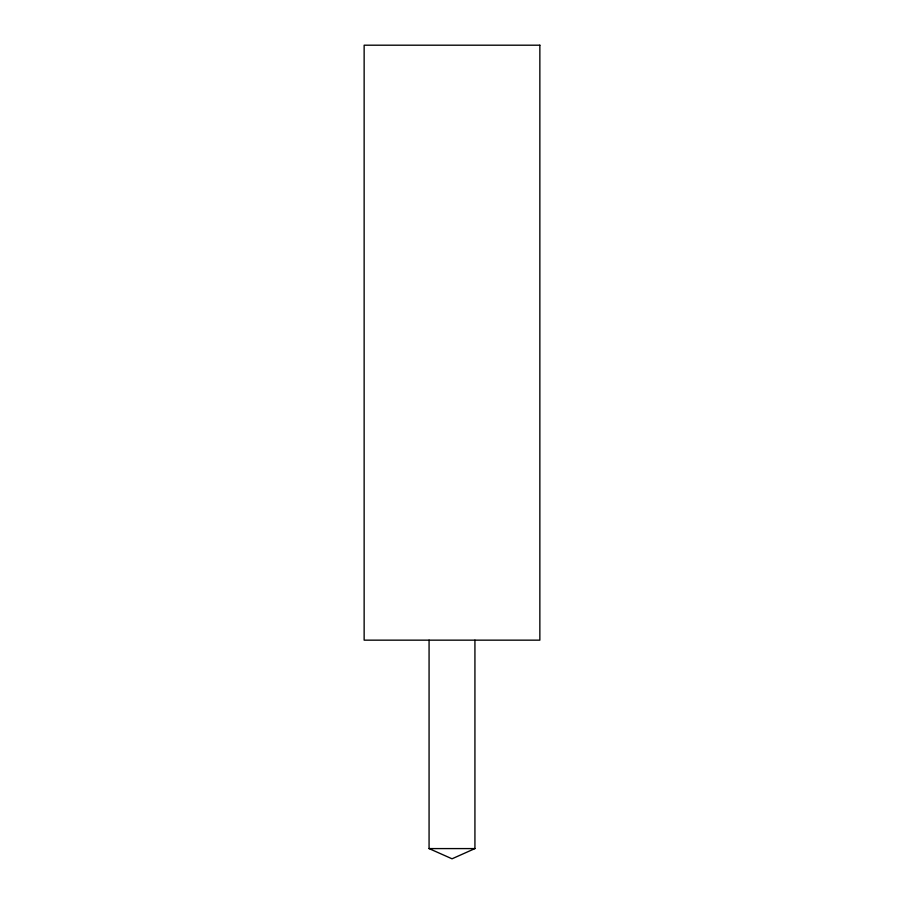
<?xml version="1.0" encoding="UTF-8"?>
<svg xmlns="http://www.w3.org/2000/svg" width="904" height="904" viewBox="0 0 904 904"><rect width="100%" height="100%" fill="white"/><g stroke="black" fill="none" stroke-linecap="round" stroke-linejoin="round"><path stroke-width="1.36" d="M474.928 640.156L474.928 848.585L452.034 858.8L429.072 848.585L429.072 640.156M429.072 848.585L474.928 848.585M539.857 45.2L364.142 45.2L364.142 640.156L539.857 640.156L539.857 45.2"/></g></svg>
